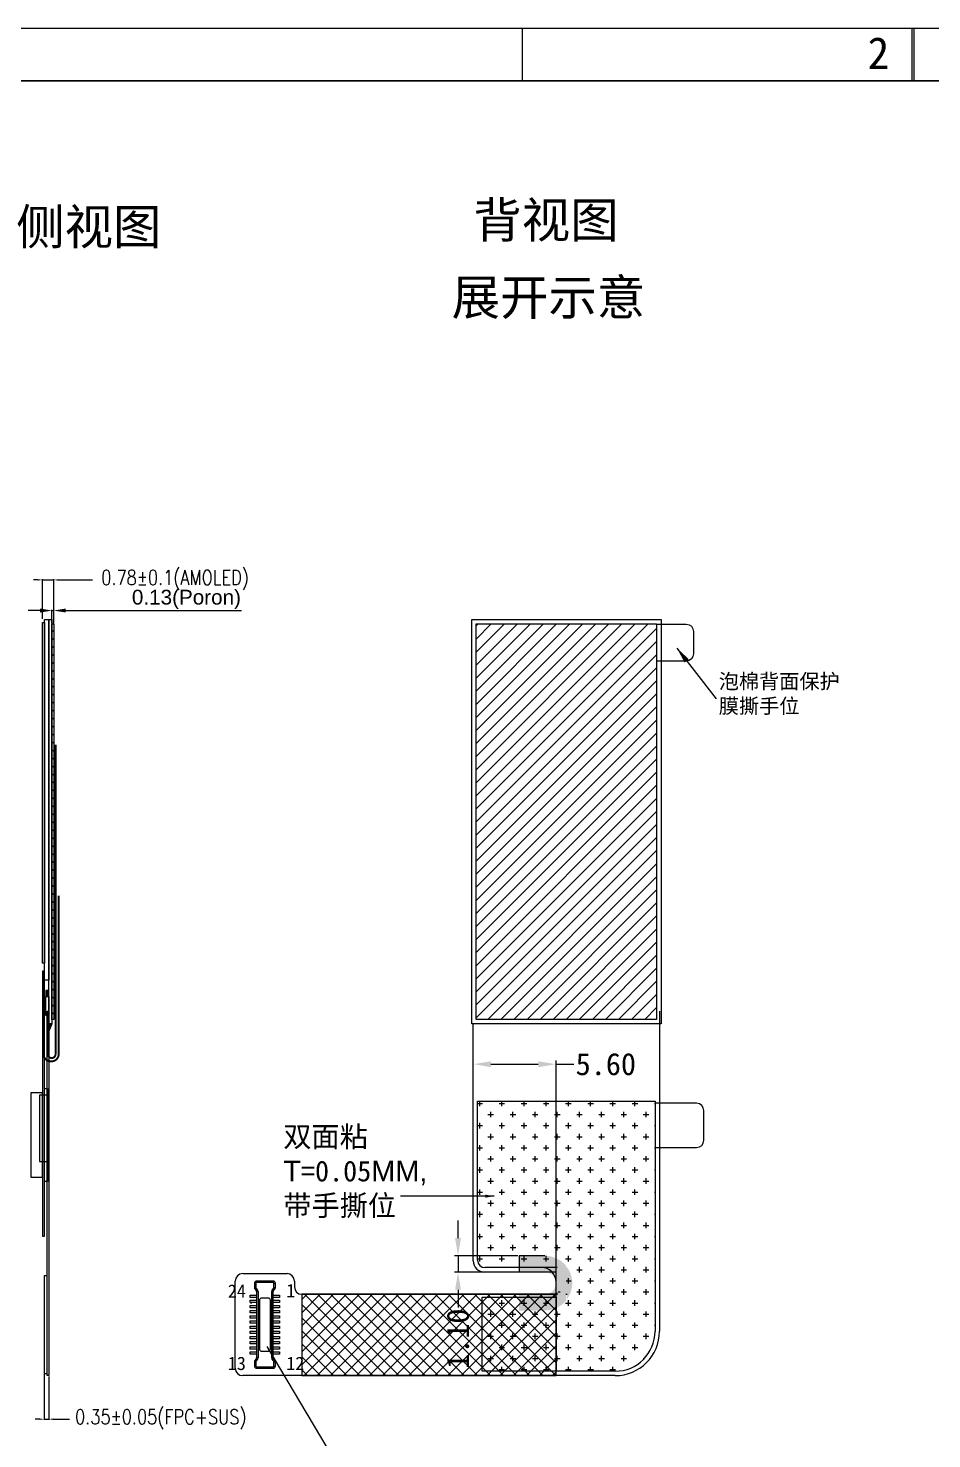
# Model space of a CAD drawing. Header units: millimetres. Extents: x 37 to 234, y -216 to -66.
# Drawn here: x 102.4 to 163.5, y -161.6 to -66.2 of the extents above; entities that cross this region are included whole.
import ezdxf

# ---------------------------------------------------------------- set-up
doc = ezdxf.new("R2010")
doc.units = ezdxf.units.MM
for name, color, linetype in [('AMOLED', 1, 'Continuous'), ('Foam', 190, 'Continuous'), ('FPC', 33, 'Continuous'), ('FRAME', 7, 'Continuous'), ('OCA', 231, 'Continuous'), ('TEXT', 2, 'Continuous'), ('TPFPC', 2, 'Continuous')]:
    doc.layers.add(name, color=color, linetype=linetype)
doc.layers.add('dim', color=1, linetype='Continuous', lineweight=9)
doc.styles.add('Panel', font='arial.ttf')
doc.styles.add('ROMANC', font='romanc.shx', dxfattribs={"bigfont": 'gbcbig.shx'})
doc.styles.get("Standard").update_dxf_attribs({"font": 'txt', "bigfont": 'gbcbig.shx'})
doc.styles.add('STYLE1', font='', dxfattribs={"width": 0.9})
doc.styles.add('ZIF', font='romans.shx', dxfattribs={"width": 0.8, "bigfont": 'gbcbig.shx'})
doc.styles.add('宋体', font='')
doc.styles.add('样式 4', font='')
doc.styles.get('STYLE1').set_extended_font_data('SimSun')
doc.styles.get('宋体').set_extended_font_data('SimSun')
doc.styles.get('样式 4').set_extended_font_data('SimSun')
doc.dimstyles.new('Panel', dxfattribs={"dimtxt": 0.5, "dimasz": 0.8, "dimexe": 0.06, "dimexo": 0.04, "dimgap": 0.1, "dimtad": 1, "dimdec": 4, "dimdsep": 46, "dimtxsty": 'Panel', "dimcen": 2.5, "dimclrd": 6, "dimclre": 6, "dimclrt": 6, "dimadec": 0, "dimazin": 0, "dimtfac": 1, "dimtdec": 4, "dimtmove": 0, "dimatfit": 3, "dimfxl": 0, "dimarcsym": 0})
doc.dimstyles.get("Standard").update_dxf_attribs({"dimtxt": 2.2, "dimasz": 1.5, "dimexe": 0.18, "dimexo": 0.0625, "dimgap": 0.09, "dimtad": 1, "dimdsep": 46, "dimtxsty": 'Standard', "dimblk": '_FILLED', "dimblk1": '_FILLED', "dimblk2": '_FILLED', "dimcen": 0.09, "dimadec": 0, "dimazin": 0, "dimtol": 1, "dimtp": 0.01, "dimtm": 0.01, "dimtfac": 1, "dimtofl": 0, "dimtmove": 0, "dimatfit": 3, "dimldrblk": '_FILLED', "dimfxl": 0, "dimtolj": 1, "dimarcsym": 0})
doc.dimstyles.new('TPD', dxfattribs={"dimtxt": 1.5, "dimasz": 1.2, "dimexe": 0.25, "dimexo": 0.08, "dimgap": 0.15, "dimtad": 0, "dimzin": 1, "dimdsep": 46, "dimtxsty": '宋体', "dimcen": 18.05, "dimclrd": 256, "dimclre": 256, "dimclrt": 256, "dimadec": 0, "dimazin": 0, "dimtfac": 1, "dimtmove": 0, "dimatfit": 2, "dimfxl": 0, "dimlwd": 18, "dimlwe": 18, "dimarcsym": 0})
doc.dimstyles.new('YanXiu', dxfattribs={"dimscale": 0.5, "dimtxt": 2.5, "dimasz": 2.2, "dimexe": 0.66, "dimexo": 0.66, "dimgap": 0.66, "dimtad": 0, "dimdsep": 46, "dimtxsty": 'ROMANC', "dimcen": 0, "dimclrd": 3, "dimclre": 3, "dimclrt": 42, "dimazin": 2, "dimtfac": 1, "dimtofl": 0, "dimtmove": 0, "dimatfit": 3, "dimfxl": 0, "dimlwd": 5, "dimlwe": 5, "dimarcsym": 0})
doc.dimstyles.new('ZIF', dxfattribs={"dimtxt": 1, "dimasz": 0.3, "dimexe": 0.05, "dimexo": 0.05, "dimgap": 0.1, "dimtad": 0, "dimrnd": 0.0005, "dimzin": 9, "dimdsep": 46, "dimtxsty": 'ZIF', "dimcen": 0.5, "dimadec": 0, "dimazin": 0, "dimtfac": 1, "dimtmove": 0, "dimatfit": 0, "dimfxl": 0, "dimtolj": 1, "dimtzin": 1, "dimarcsym": 0})

# ---------------------------------------------------------------- blocks, each defined once
blk = doc.blocks.new('*D347')
at = {"layer": 'Defpoints', "color": 0}
for p in [(104.154, -103.473), (103.381, -106.15), (104.154, -106.45)]:
    blk.add_point(p, dxfattribs=at)
at = {"layer": 'dim', "color": 0, "lineweight": -2}
for p, q in [((103.081, -103.473), (102.781, -103.473)), ((103.381, -106.1), (103.381, -103.423)), ((103.381, -103.473), (104.154, -103.473)), ((104.154, -106.4), (104.154, -103.423)), ((104.454, -103.473), (106.767, -103.473))]:
    blk.add_line(p, q, dxfattribs=at)
at = {"layer": 'dim', "color": 0}
for points in [[(103.081, -103.423), (103.081, -103.523), (103.381, -103.473)], [(104.454, -103.423), (104.454, -103.523), (104.154, -103.473)]]:
    blk.add_solid(points, dxfattribs=at)
at = {"layer": 'dim', "color": 0, "insert": (112.353, -103.473), "char_height": 1, "attachment_point": 5, "style": 'ZIF'}
blk.add_mtext('\\A1;0.78%%P0.1(AMOLED)', dxfattribs=at)
blk = doc.blocks.new('_FILLED')
at = {"color": 0, "linetype": 'ByBlock'}
blk.add_solid([(0, 0), (-1, 0.17), (-1, -0.17)], dxfattribs=at)
blk = doc.blocks.new('*D356')
at = {"layer": 'Defpoints', "color": 0}
for p in [(103.494, -157.15), (103.824, -157.3), (103.824, -160.248)]:
    blk.add_point(p, dxfattribs=at)
at = {"layer": 'dim', "color": 0, "lineweight": -2}
for p, q in [((103.494, -157.2), (103.494, -160.298)), ((103.824, -157.35), (103.824, -160.298)), ((103.194, -160.248), (102.894, -160.248)), ((103.494, -160.248), (103.824, -160.248)), ((104.124, -160.248), (105.224, -160.248))]:
    blk.add_line(p, q, dxfattribs=at)
at = {"layer": 'dim', "color": 0}
for points in [[(103.194, -160.198), (103.194, -160.298), (103.494, -160.248)], [(104.124, -160.198), (104.124, -160.298), (103.824, -160.248)]]:
    blk.add_solid(points, dxfattribs=at)
at = {"layer": 'dim', "color": 0, "insert": (111.391, -160.248), "char_height": 1, "attachment_point": 5, "style": 'ZIF'}
blk.add_mtext('\\A1;{\\Ftxt.shx|c0;0.35%%P0.05(FPC+SUS)}', dxfattribs=at)
blk = doc.blocks.new('*D354')
at = {"layer": 'Defpoints', "color": 0}
for p in [(138.122, -136.236), (132.521, -149.546), (138.122, -151.064)]:
    blk.add_point(p, dxfattribs=at)
at = {"layer": 'OCA', "lineweight": 18}
for p, q in [((132.521, -149.466), (132.521, -135.986)), ((133.721, -136.236), (136.922, -136.236)), ((138.122, -150.984), (138.122, -135.986)), ((138.122, -136.236), (139.322, -136.236))]:
    blk.add_line(p, q, dxfattribs=at)
at = {"layer": 'OCA'}
for points in [[(133.721, -136.036), (133.721, -136.436), (132.521, -136.236)], [(136.922, -136.036), (136.922, -136.436), (138.122, -136.236)]]:
    blk.add_solid(points, dxfattribs=at)
at = {"layer": 'OCA', "insert": (141.489, -136.236), "char_height": 1.5, "attachment_point": 5, "style": '宋体'}
blk.add_mtext('5.60', dxfattribs=at)
blk = doc.blocks.new('*D357')
at = {"layer": 'Defpoints', "color": 0}
for p in [(135.621, -149.196), (131.493, -150.296), (135.621, -150.296)]:
    blk.add_point(p, dxfattribs=at)
at = {"layer": 'OCA', "lineweight": 18}
for p, q in [((131.493, -147.996), (131.493, -146.796)), ((135.541, -149.196), (131.243, -149.196)), ((131.493, -149.196), (131.493, -150.296)), ((135.541, -150.296), (131.243, -150.296)), ((131.493, -151.496), (131.493, -152.696))]:
    blk.add_line(p, q, dxfattribs=at)
at = {"layer": 'OCA'}
for points in [[(131.293, -147.996), (131.693, -147.996), (131.493, -149.196)], [(131.293, -151.496), (131.693, -151.496), (131.493, -150.296)]]:
    blk.add_solid(points, dxfattribs=at)
at = {"layer": 'OCA', "insert": (131.493, -154.804), "char_height": 1.5, "attachment_point": 5, "rotation": 90, "style": '宋体'}
blk.add_mtext('1.10', dxfattribs=at)
blk = doc.blocks.new('*D361')
at = {"color": 6, "lineweight": -2}
for p, q in [((103.224, -105.547), (102.424, -105.547)), ((104.024, -105.547), (104.154, -105.547)), ((104.954, -105.547), (116.857, -105.547))]:
    blk.add_line(p, q, dxfattribs=at)
at = {"color": 6, "linetype": 'Continuous', "lineweight": -2}
for p, q in [((104.024, -106.41), (104.024, -105.487)), ((104.154, -106.41), (104.154, -105.487))]:
    blk.add_line(p, q, dxfattribs=at)
at = {"color": 6, "linetype": 'Continuous'}
for points in [[(103.224, -105.414), (103.224, -105.68), (104.024, -105.547)], [(104.954, -105.414), (104.954, -105.68), (104.154, -105.547)]]:
    blk.add_solid(points, dxfattribs=at)
at = {"layer": 'Defpoints', "color": 0, "linetype": 'Continuous'}
for p in [(104.024, -105.547), (104.024, -106.45), (104.154, -106.45)]:
    blk.add_point(p, dxfattribs=at)
at = {"color": 6, "linetype": 'Continuous', "insert": (113.123, -104.791), "char_height": 1, "attachment_point": 5, "style": 'Panel'}
blk.add_mtext('0.13(Poron)', dxfattribs=at)

msp = doc.modelspace()

# ---------------------------------------------------------------- hatches: boundary and pattern name
at = {"linetype": 'Continuous'}
h = msp.add_hatch(dxfattribs=at)
h.set_pattern_fill('ANSI31', color=5, scale=5)
h.set_pattern_definition([(45, (3395.3048, 3440.6058), (-0.44194174, 0.44194174), [])])
h.paths.add_polyline_path([(132.72047, -133.20027), (144.92047, -133.20027), (144.92047, -106.45027), (132.72047, -106.45027)])
at = {"lineweight": 0}
msp.add_hatch(color=256, dxfattribs=at).paths.add_polyline_path([(104.02387, -133.50005), (103.82387, -133.50005), (103.82387, -134.00005)])
at = {"layer": 'AMOLED', "lineweight": 0}
h = msp.add_hatch(dxfattribs=at)
h.set_pattern_fill('ANSI31', color=256, scale=0.12, angle=90)
h.set_pattern_definition([(135, (595.5646, -170.5834), (-0.26940768, -0.26940768), [])])
h.paths.add_polyline_path([(104.02387, -106.45027), (104.15387, -106.45027), (104.15387, -133.20027), (104.02387, -133.20027)])
at = {"layer": 'AMOLED'}
for points in [[(103.62387, -131.66027), (103.82387, -131.66027), (103.82387, -131.25027), (103.62387, -131.25027)], [(103.82387, -132.95027), (103.62387, -132.95027), (103.69343, -134.20028), (103.69387, -133.35027), (103.82387, -133.35027)]]:
    msp.add_hatch(color=0, dxfattribs=at).paths.add_polyline_path(points)
at = {"layer": 'FPC'}
h = msp.add_hatch(dxfattribs=at)
h.set_pattern_fill('ANSI37', color=3, scale=5, style=0)
h.set_pattern_definition([(45, (-3491.23113, -798.89044), (-0.44194174, 0.44194174), []), (135, (-3491.23113, -798.89044), (-0.44194174, -0.44194174), [])])
h.paths.add_polyline_path([(138.12228, -151.79607), (120.9295, -151.79607), (120.9295, -157.30026), (138.13547, -157.30027)])
at = {"layer": 'OCA'}
h = msp.add_hatch(dxfattribs=at)
h.set_pattern_fill('CROSS', color=256, scale=3, style=0)
h.set_pattern_definition([(0, (-3491.2311, -798.8904), (0.75, 0.75), [0.375, -1.125]), (90, (-3491.0436, -799.0779), (-0.75, 0.75), [0.375, -1.125])])
edge = h.paths.add_edge_path()
edge.add_line((144.82065, -149.99573), (144.82065, -154.30027))
edge.add_arc((142.12065, -154.30027), 2.7, -90, 0, ccw=False)
edge.add_line((142.12065, -157.00027), (133.12228, -156.98877))
edge.add_line((133.12228, -156.98877), (133.12228, -153.998))
edge.add_line((133.12228, -153.998), (133.12228, -151.98877))
edge.add_line((133.12228, -151.98877), (138.12228, -151.79607))
edge.add_line((138.12228, -151.79607), (138.82047, -150.99573))
edge.add_arc((141.81306, -150.78525), 2.99997, 164.7413689, 184.0231589, ccw=False)
edge.add_line((138.91884, -149.99573), (133.32045, -149.99573))
edge.add_arc((133.32045, -149.49573), 0.5, 180, 270, ccw=False)
edge.add_line((132.82045, -149.49573), (132.82045, -138.72618))
edge.add_line((132.82045, -138.72618), (144.82045, -138.72618))
edge.add_line((144.82045, -138.72618), (144.82045, -149.99573))
h = msp.add_hatch(color=1, dxfattribs=at)
h.paths.add_polyline_path([(138.12065, -151.79607), (137.37065, -151.79607, 0.41421356), (138.12065, -151.04607)])
h.paths.add_polyline_path([(138.82083, -151.79607), (138.12065, -151.79607), (138.12065, -151.04607, 0.41421356), (137.37065, -150.29607), (135.62065, -150.29607), (135.62065, -149.99573), (138.82083, -149.99573)])
h.paths.add_polyline_path([(138.82083, -152.19476, -0.12145848), (138.12065, -152.73722), (138.12065, -151.79607), (138.82083, -151.79607)])
h.paths.add_polyline_path([(138.87065, -152.12889), (138.87065, -151.79607), (138.82083, -151.79607), (138.82083, -149.99573), (138.89357, -149.99573, -0.31730649)])
h.paths.add_polyline_path([(138.82083, -149.89738), (138.82083, -149.99573), (135.62065, -149.99573), (135.62065, -149.19607), (137.37065, -149.19607, -0.22910904)])
h.paths.add_polyline_path([(138.12065, -152.73722, -0.10473604), (137.37065, -152.89607), (135.62065, -152.89607), (135.62065, -151.79607), (137.37065, -151.79607), (138.12065, -151.79607)])

# ---------------------------------------------------------------- linework, layer by layer
for p, q in [((135.85192, -69.71533), (135.85192, -66.15396)), ((162.21574, -69.71533), (162.21574, -66.15396)), ((162.34324, -69.71533), (162.34324, -66.15396)), ((147.62065, -138.87447), (144.82045, -138.87447)), ((148.12065, -141.37447), (148.12065, -139.37447)), ((144.82045, -141.87447), (147.62065, -141.87447))]:
    msp.add_line(p, q)
at = {"color": 7, "lineweight": 0}
msp.add_line((187.00766, -69.71533), (40.34516, -69.71533), dxfattribs=at)
at = {"lineweight": 0}
msp.add_line((104.02387, -133.50005), (103.82387, -134.00005), dxfattribs=at)
at = {"color": 7, "linetype": 'Continuous'}
for p, q in [((117.8195, -151.05448), (117.7195, -151.05448)), ((117.7195, -151.05448), (117.7195, -151.34234)), ((117.8195, -151.34235), (117.7195, -151.34234)), ((117.83414, -151.3777), (117.76343, -151.44841)), ((117.76343, -151.44841), (117.82557, -151.51054)), ((117.8195, -151.05448), (117.8195, -151.34235)), ((117.89628, -151.43983), (117.82557, -151.51054)), ((117.83414, -151.3777), (117.89628, -151.43983)), ((118.9895, -150.90448), (117.8695, -150.90448)), ((117.8695, -151.00448), (117.8695, -150.90448)), ((118.9895, -151.00448), (117.8695, -151.00448)), ((117.9695, -151.61661), (117.8695, -151.61661)), ((117.8695, -151.61661), (117.8695, -156.09234)), ((117.9695, -151.61661), (117.9695, -156.09235)), ((118.8895, -151.61661), (118.9895, -151.61661)), ((118.8895, -156.09235), (118.8895, -151.61661)), ((118.96272, -151.43983), (119.02485, -151.3777)), ((118.96272, -151.43983), (119.03343, -151.51054)), ((118.9895, -151.00448), (118.9895, -150.90448)), ((118.9895, -156.09234), (118.9895, -151.61661)), ((119.02485, -151.3777), (119.09557, -151.44841)), ((119.03343, -151.51054), (119.09557, -151.44841)), ((119.0395, -151.05448), (119.1395, -151.05448)), ((119.0395, -151.34235), (119.0395, -151.05448)), ((119.0395, -151.34235), (119.1395, -151.34234)), ((119.1395, -151.34234), (119.1395, -151.05448)), ((117.4295, -151.84946), (117.8695, -151.84946)), ((117.4295, -152.00946), (117.4295, -151.84946)), ((117.8695, -152.00946), (117.4295, -152.00946)), ((117.4295, -152.19946), (117.8695, -152.19946)), ((117.4295, -152.35946), (117.4295, -152.19946)), ((117.8695, -152.35946), (117.4295, -152.35946)), ((117.4295, -152.54946), (117.8695, -152.54946)), ((117.4295, -152.70946), (117.4295, -152.54946)), ((117.46343, -152.35946), (117.46343, -152.37002)), ((117.46343, -152.37002), (117.55093, -152.37002)), ((117.55093, -152.37002), (117.55093, -152.35946)), ((118.0595, -152.20448), (118.0595, -155.50448)), ((118.6495, -152.05448), (118.2095, -152.05448)), ((118.7995, -155.50448), (118.7995, -152.20448)), ((118.9895, -151.84946), (119.4295, -151.84946)), ((119.4295, -152.00946), (118.9895, -152.00946)), ((118.9895, -152.19946), (119.4295, -152.19946)), ((119.4295, -152.35946), (118.9895, -152.35946)), ((118.9895, -152.54946), (119.4295, -152.54946)), ((119.4295, -151.84946), (119.4295, -152.00946)), ((119.4295, -152.19946), (119.4295, -152.35946)), ((119.4295, -152.54946), (119.4295, -152.70946)), ((117.8695, -152.70946), (117.4295, -152.70946)), ((117.4295, -152.89946), (117.8695, -152.89946)), ((117.4295, -153.05946), (117.4295, -152.89946)), ((117.8695, -153.05946), (117.4295, -153.05946)), ((117.4295, -153.24946), (117.8695, -153.24946)), ((117.4295, -153.40946), (117.4295, -153.24946)), ((117.8695, -153.40946), (117.4295, -153.40946)), ((117.4295, -153.59946), (117.8695, -153.59946)), ((117.4295, -153.75946), (117.4295, -153.59946)), ((119.4295, -152.70946), (118.9895, -152.70946)), ((118.9895, -152.89946), (119.4295, -152.89946)), ((119.4295, -153.05946), (118.9895, -153.05946)), ((118.9895, -153.24946), (119.4295, -153.24946)), ((119.4295, -153.40946), (118.9895, -153.40946)), ((118.9895, -153.59946), (119.4295, -153.59946)), ((119.4295, -152.89946), (119.4295, -153.05946)), ((119.4295, -153.24946), (119.4295, -153.40946)), ((119.4295, -153.59946), (119.4295, -153.75946)), ((117.8695, -153.75946), (117.4295, -153.75946)), ((117.4295, -153.94946), (117.8695, -153.94946)), ((117.4295, -154.10946), (117.4295, -153.94946)), ((117.8695, -154.10946), (117.4295, -154.10946)), ((117.4295, -154.29946), (117.8695, -154.29946)), ((117.4295, -154.45946), (117.4295, -154.29946)), ((117.8695, -154.45946), (117.4295, -154.45946)), ((119.4295, -153.75946), (118.9895, -153.75946)), ((118.9895, -153.94946), (119.4295, -153.94946)), ((119.4295, -154.10946), (118.9895, -154.10946)), ((118.9895, -154.29946), (119.4295, -154.29946)), ((119.4295, -154.45946), (118.9895, -154.45946)), ((119.4295, -153.94946), (119.4295, -154.10946)), ((119.4295, -154.29946), (119.4295, -154.45946)), ((117.4295, -154.64946), (117.8695, -154.64946)), ((117.4295, -154.80946), (117.4295, -154.64946)), ((117.8695, -154.80946), (117.4295, -154.80946)), ((117.4295, -154.99946), (117.8695, -154.99946)), ((117.4295, -155.15946), (117.4295, -154.99946)), ((117.8695, -155.15946), (117.4295, -155.15946)), ((117.4295, -155.34946), (117.8695, -155.34946)), ((117.4295, -155.50946), (117.4295, -155.34946)), ((117.8695, -155.50946), (117.4295, -155.50946)), ((118.9895, -154.64946), (119.4295, -154.64946)), ((119.4295, -154.80946), (118.9895, -154.80946)), ((118.9895, -154.99946), (119.4295, -154.99946)), ((119.4295, -155.15946), (118.9895, -155.15946)), ((118.9895, -155.34946), (119.4295, -155.34946)), ((119.4295, -155.50946), (118.9895, -155.50946)), ((119.4295, -154.64946), (119.4295, -154.80946)), ((119.4295, -154.99946), (119.4295, -155.15946)), ((119.4295, -155.34946), (119.4295, -155.50946)), ((117.4295, -155.69946), (117.8695, -155.69946)), ((117.4295, -155.85946), (117.4295, -155.69946)), ((117.8695, -155.85946), (117.4295, -155.85946)), ((117.8195, -156.36661), (117.7195, -156.36661)), ((117.7195, -156.36661), (117.7195, -156.65448)), ((117.82557, -156.19841), (117.76343, -156.26054)), ((117.83414, -156.33126), (117.76343, -156.26054)), ((117.8195, -156.36661), (117.8195, -156.65448)), ((117.89628, -156.26912), (117.82557, -156.19841)), ((117.89628, -156.26912), (117.83414, -156.33126)), ((117.9695, -156.09235), (117.8695, -156.09234)), ((118.2095, -155.65448), (118.6495, -155.65448)), ((118.8895, -156.09235), (118.9895, -156.09234)), ((118.96272, -156.26912), (119.03343, -156.19841)), ((119.02485, -156.33126), (118.96272, -156.26912)), ((118.9895, -155.69946), (119.4295, -155.69946)), ((119.4295, -155.85946), (118.9895, -155.85946)), ((119.02485, -156.33126), (119.09557, -156.26054)), ((119.09557, -156.26054), (119.03343, -156.19841)), ((119.0395, -156.36661), (119.1395, -156.36661)), ((119.0395, -156.65448), (119.0395, -156.36661)), ((119.1395, -156.65448), (119.1395, -156.36661)), ((119.4295, -155.69946), (119.4295, -155.85946)), ((117.8195, -156.65448), (117.7195, -156.65448)), ((117.8695, -156.70448), (118.9895, -156.70448)), ((117.8695, -156.70448), (117.8695, -156.80448)), ((117.8695, -156.80448), (118.9895, -156.80448)), ((118.9895, -156.70448), (118.9895, -156.80448)), ((119.0395, -156.65448), (119.1395, -156.65448))]:
    msp.add_line(p, q, dxfattribs=at)
for points in [[(230.13864, -215.75496), (230.13864, -215.75496), (36.78379, -215.75496), (36.78379, -66.15396), (233.70001, -66.15396)], [(207.03864, -212.19358), (207.03864, -212.19358), (40.34516, -212.19358), (40.34516, -69.71533), (210.60001, -69.71533)]]:
    msp.add_lwpolyline(points)
at = {"color": 4}
msp.add_lwpolyline([(144.92047, -106.46756), (146.92047, -106.46756, -0.41421356), (147.42047, -106.96756), (147.42047, -108.46756, -0.41421356), (146.92047, -108.96756), (144.92047, -108.96756)], format="xyb", dxfattribs=at)
at = {"color": 2, "linetype": 'Continuous', "lineweight": 0}
msp.add_lwpolyline([(103.52387, -147.86027), (103.52387, -129.95027), (103.39387, -129.95027), (103.39387, -147.86027)], close=True, dxfattribs=at)
at = {"lineweight": 20}
for points in [[(103.39387, -143.88017), (103.39387, -138.18017), (102.59387, -138.18017), (102.59387, -143.88017)], [(103.69387, -138.32026), (103.19387, -138.32026), (103.19387, -142.82026), (103.69387, -142.82026)]]:
    msp.add_lwpolyline(points, close=True, dxfattribs=at)
for centre, start, end in [((147.62065, -139.37447), 360, 90), ((147.62065, -141.37447), 270, 360)]:
    msp.add_arc(centre, 0.5, start, end)
at = {"color": 7, "linetype": 'Continuous'}
for centre, radius, start, end in [((117.8695, -151.05448), 0.15, 90, 180), ((117.8695, -151.34234), 0.15, 180, 225), ((117.8695, -151.05448), 0.05, 90, 180), ((117.8695, -151.34235), 0.05, 180, 225), ((117.7195, -151.61661), 0.15, 0, 45), ((117.7195, -151.61661), 0.25, 0, 45), ((119.1395, -151.61661), 0.25, 135, 180), ((118.9895, -151.05448), 0.15, 0, 90), ((118.9895, -151.05448), 0.05, 0, 90), ((119.1395, -151.61661), 0.15, 135, 180), ((118.9895, -151.34235), 0.05, 315, 0), ((118.9895, -151.34234), 0.15, 315, 0), ((118.2095, -152.20448), 0.15, 90, 180), ((118.6495, -152.20448), 0.15, 0, 90), ((118.2095, -155.50448), 0.15, 180, 270), ((118.6495, -155.50448), 0.15, 270, 0), ((117.8695, -156.36661), 0.15, 135, 180), ((117.8695, -156.36661), 0.05, 135, 180), ((117.7195, -156.09234), 0.15, 315, 0), ((117.7195, -156.09235), 0.25, 315, 0), ((119.1395, -156.09235), 0.25, 180, 225), ((119.1395, -156.09234), 0.15, 180, 225), ((118.9895, -156.36661), 0.05, 0, 45), ((118.9895, -156.36661), 0.15, 0, 45), ((117.8695, -156.65448), 0.15, 180, 270), ((117.8695, -156.65448), 0.05, 180, 270), ((118.9895, -156.65448), 0.15, 270, 0), ((118.9895, -156.65448), 0.05, 270, 0)]:
    msp.add_arc(centre, radius, start, end, dxfattribs=at)
at = {"layer": 'AMOLED', "lineweight": 0}
for points in [[(103.38087, -106.35027), (103.52387, -106.35027), (103.52387, -129.40027), (103.38087, -129.40027)], [(103.52387, -106.15027), (103.82387, -106.15027), (103.82387, -130.55027), (103.52387, -130.55027)], [(103.82387, -106.15027), (104.02387, -106.15027), (104.02387, -133.50027), (103.82387, -133.50027)], [(104.02387, -106.45027), (104.15387, -106.45027), (104.15387, -133.20027), (104.02387, -133.20027)]]:
    msp.add_lwpolyline(points, close=True, dxfattribs=at)
at = {"layer": 'AMOLED', "color": 0}
msp.add_lwpolyline([(103.62387, -131.66027), (103.82387, -131.66027), (103.82387, -131.25027), (103.62387, -131.25027)], close=True, dxfattribs=at)
at = {"layer": 'AMOLED', "color": 0, "lineweight": 0}
msp.add_lwpolyline([(103.62387, -131.66027), (103.82387, -131.66027), (103.82387, -132.95027), (103.62387, -132.95027)], close=True, dxfattribs=at)
at = {"layer": 'Foam'}
msp.add_lwpolyline([(144.92047, -133.20027), (132.72047, -133.20027), (132.72047, -106.45027), (144.92047, -106.45027)], close=True, dxfattribs=at)
at = {"layer": 'FPC'}
for p, q in [((132.52065, -149.54607), (132.52065, -133.50027)), ((145.12065, -132.64867), (145.12065, -154.30027)), ((145.12065, -133.50027), (145.12065, -154.30027)), ((116.9295, -150.40026), (119.9295, -150.40026)), ((138.12228, -150.29607), (133.27065, -150.29607)), ((116.4295, -156.80026), (116.4295, -150.90026)), ((120.4295, -150.90026), (120.4295, -151.29607)), ((120.9295, -151.79607), (138.12228, -151.79607)), ((138.78664, -151.79607), (138.87065, -151.79607)), ((142.12065, -157.30027), (116.9295, -157.30026))]:
    msp.add_line(p, q, dxfattribs=at)
at = {"layer": 'FPC', "color": 1}
msp.add_line((137.37065, -149.19607), (135.62065, -149.19607), dxfattribs=at)
at = {"layer": 'FPC', "lineweight": 20, "const_width": 0.13}
msp.add_lwpolyline([(103.75887, -132.65027), (103.75887, -135.56055, 0.99999999), (104.27143, -135.56055), (104.27143, -114.62618)], format="xyb", dxfattribs=at)
at = {"layer": 'FPC'}
msp.add_lwpolyline([(103.69387, -157.30026), (103.69387, -132.65027), (103.82387, -132.65027), (103.82387, -157.30026)], close=True, dxfattribs=at)
at = {"layer": 'FPC', "color": 6}
msp.add_lwpolyline([(103.69387, -150.55026), (103.49387, -150.55026), (103.49387, -157.15026), (103.69387, -157.15026)], close=True, dxfattribs=at)
at = {"layer": 'FPC', "color": 3}
msp.add_lwpolyline([(138.12228, -151.79607), (120.9295, -151.79607), (120.9295, -157.30026), (138.13547, -157.30027)], close=True, dxfattribs=at)
at = {"layer": 'FPC'}
for centre, radius, start, end in [((133.27065, -149.54607), 0.75, 180, 270), ((116.9295, -150.90026), 0.5, 90, 180), ((119.9295, -150.90026), 0.5, 0, 90), ((120.9295, -151.29607), 0.5, 180, 270), ((142.12065, -154.30027), 3, 270, 360), ((116.9295, -156.80026), 0.5, 180, 270)]:
    msp.add_arc(centre, radius, start, end, dxfattribs=at)
at = {"layer": 'FRAME'}
msp.add_lwpolyline([(145.22047, -133.50027), (132.42047, -133.50027), (132.42047, -106.15027), (145.22047, -106.15027)], close=True, dxfattribs=at)
at = {"layer": 'OCA'}
for p, q in [((132.82045, -149.49573), (132.82045, -138.72618)), ((132.82045, -138.72618), (144.82045, -138.72618)), ((144.82045, -138.72618), (144.82045, -149.99573)), ((138.12228, -149.99573), (133.32045, -149.99573)), ((138.12228, -156.98877), (138.12228, -149.99573)), ((144.82065, -149.99573), (144.82065, -154.30027)), ((142.12065, -157.00027), (138.18519, -157.00027))]:
    msp.add_line(p, q, dxfattribs=at)
at = {"layer": 'OCA', "color": 1}
msp.add_line((135.62065, -149.19607), (135.62065, -150.29607), dxfattribs=at)
at = {"layer": 'OCA'}
msp.add_lwpolyline([(138.12228, -156.98877), (133.12228, -156.98877), (133.12228, -151.98877), (138.12228, -151.98877)], close=True, dxfattribs=at)
for centre, radius, start, end in [((133.32045, -149.49573), 0.5, 180, 270), ((137.12228, -150.98423), 1, 0, 90), ((142.12065, -154.30027), 2.7, 270, 0)]:
    msp.add_arc(centre, radius, start, end, dxfattribs=at)
at = {"layer": 'TPFPC', "const_width": 0.13}
msp.add_lwpolyline([(103.45887, -129.95027), (103.45887, -135.54556, 0.41421356), (103.95887, -136.04556), (103.98643, -136.04556, 0.41421356), (104.48643, -135.54556), (104.48643, -124.83039)], format="xyb", dxfattribs=at)
at = {"layer": 'TPFPC', "color": 4}
msp.add_lwpolyline([(103.52387, -137.88017), (103.72387, -137.88017), (103.72387, -144.16027), (103.52387, -144.16027)], close=True, dxfattribs=at)

# ---------------------------------------------------------------- texts
at = {"style": 'STYLE1'}
msp.add_text('2', height=2.14849, dxfattribs=at).set_placement((159.19713, -68.90588))
at = {"color": 6, "insert": (149.12722, -109.83213), "char_height": 1, "width": 8.7354406, "attachment_point": 1, "style": '样式 4'}
msp.add_mtext('泡棉背面保护\\P膜撕手位', dxfattribs=at)
at = {"layer": 'dim', "char_height": 2.4, "width": 17.6452786, "attachment_point": 1, "style": '宋体'}
for s, insert in [('{\\C2;侧视图}', (101.60909, -78.38867)), ('{\\C2;背视图}', (132.52766, -77.92804)), ('{\\C2;展开示意}', (131.0604, -83.15187))]:
    msp.add_mtext(s, dxfattribs=dict(at, insert=insert))
at = {"layer": 'TEXT', "color": 1, "insert": (119.67617, -140.43466), "char_height": 1.39752, "attachment_point": 1, "style": '宋体'}
msp.add_mtext('双面粘\\P{\\fArial|b0|i0|c0|p32;T}=0.05{\\fArial|b0|i0|c0|p32;MM\\fArial|b0|i0|c238|p32;,\\P}带手撕位', dxfattribs=at)
at = {"layer": 'TEXT', "color": 2, "char_height": 0.9, "attachment_point": 1}
for s, insert in [('{\\fSimSun|b0|i0|c134|p2;24}', (115.92144, -151.13252)), ('{\\fSimSun|b0|i0|c134|p2;1}', (119.87453, -151.09733)), ('{\\fSimSun|b0|i0|c134|p2;13}', (115.92144, -156.02399)), ('{\\fSimSun|b0|i0|c134|p2;12}', (119.87453, -156.02399))]:
    msp.add_mtext(s, dxfattribs=dict(at, insert=insert))

# ---------------------------------------------------------------- dimensions: what is measured, and where the dimension line sits
at = {"linetype": 'Continuous'}
dim = msp.add_linear_dim(base=(104.02387, -105.54696), p1=(104.15387, -106.45027), p2=(104.02387, -106.45027), text='<>(Poron)', dimstyle='Panel', override={"dimtxt": 1, "dimfxl": 0.8, "dimtfillclr": 256}, dxfattribs=at)
dim.commit()
dim.dimension.update_dxf_attribs({"geometry": '*D361', "text_midpoint": (113.12263, -105.54696), "dimtype": 160})
at = {"layer": 'dim'}
dim = msp.add_linear_dim(base=(104.15387, -103.4733), p1=(103.38087, -106.15027), p2=(104.15387, -106.45027), text='0.78%%P0.1(AMOLED)', dimstyle='ZIF', override={"dimtp": 0.1, "dimtm": 0.1}, dxfattribs=at)
dim.commit()
dim.dimension.update_dxf_attribs({"geometry": '*D347', "text_midpoint": (112.35304, -103.4733), "dimtype": 160})
dim = msp.add_linear_dim(base=(103.82387, -160.24783), p1=(103.49387, -157.15026), p2=(103.82387, -157.30026), text='{\\Ftxt.shx|c0;0.35%%P0.05(FPC+SUS)}', dimstyle='ZIF', dxfattribs=at)
dim.commit()
dim.dimension.update_dxf_attribs({"geometry": '*D356', "text_midpoint": (111.39054, -160.24783), "dimtype": 160})
at = {"layer": 'OCA'}
dim = msp.add_linear_dim(base=(138.12228, -136.23648), p1=(132.52065, -149.54607), p2=(138.12228, -151.06423), dimstyle='TPD', dxfattribs=at)
dim.commit()
dim.dimension.update_dxf_attribs({"geometry": '*D354', "text_midpoint": (141.48895, -136.23648)})
dim = msp.add_linear_dim(base=(131.49292, -150.29607), p1=(135.62065, -149.19607), p2=(135.62065, -150.29607), angle=90, dimstyle='TPD', dxfattribs=at)
dim.commit()
dim.dimension.update_dxf_attribs({"geometry": '*D357', "text_midpoint": (131.49292, -154.8044)})

# ---------------------------------------------------------------- leaders
msp.add_leader([(146.28873, -108.08071), (148.94593, -111.52163)], dimstyle='YanXiu', override={"dimgap": 0.66, "dimtad": 0})
at = {"layer": 'dim', "ltscale": 0.2}
msp.add_leader([(133.94185, -145.1603), (127.60709, -145.1603)], dimstyle='Standard', override={"dimscale": 3, "dimtxt": 0.2, "dimasz": 0.2, "dimexe": 0.2, "dimexo": 0.2, "dimgap": 0.2, "dimtih": 0, "dimtoh": 0, "dimdec": 2, "dimcen": 2.5, "dimtdec": 2, "dimtofl": 1, "dimtolj": 0, "dimtzin": 8}, dxfattribs=at)
at = {"layer": 'dim'}
msp.add_leader([(118.56244, -155.32376), (122.61049, -162.15503)], dimstyle='ZIF', override={"dimtxt": 0.8, "dimtp": 0.1, "dimtm": 0.1}, dxfattribs=at)

doc.saveas('drawing.dxf')
